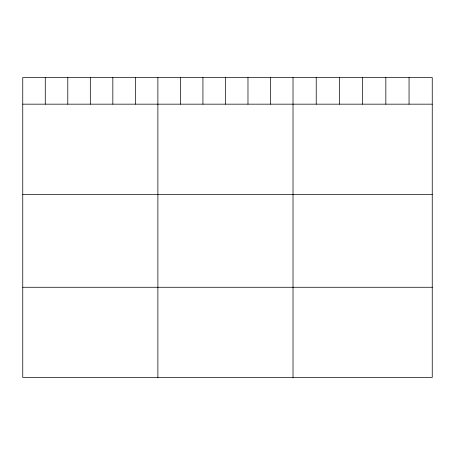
<?xml version="1.0" encoding="UTF-8"?>
<svg xmlns="http://www.w3.org/2000/svg" width="455" height="455" viewBox="0 0 455 455"><rect width="100%" height="100%" fill="white"/><g stroke="black" fill="none" stroke-linecap="round" stroke-linejoin="round"><path stroke-width="0.68" d="M432.25 104.167L432.25 377.451L22.75 377.451L22.75 77.549L432.25 77.549L432.25 104.167L22.75 104.167M22.75 194.353L432.25 194.353M22.75 287.27L432.25 287.27M409.045 77.549L409.045 104.167M385.84 77.549L385.84 104.167M362.635 77.549L362.635 104.167M339.43 77.549L339.43 104.167M316.225 77.549L316.225 104.167M293.02 77.549L293.02 377.451M270.498 77.549L270.498 104.167M247.975 77.549L247.975 104.167M225.452 77.549L225.452 104.167M202.93 77.549L202.93 104.167M180.407 77.549L180.407 104.167M157.885 77.549L157.885 377.451M135.362 77.549L135.362 104.167M112.84 77.549L112.84 104.167M90.318 77.549L90.318 104.167M67.795 77.549L67.795 104.167M45.272 77.549L45.272 104.167"/></g></svg>
